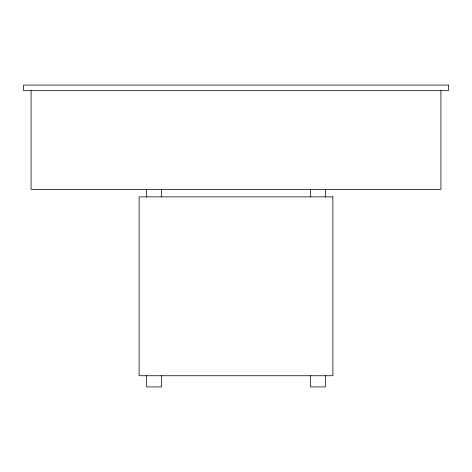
<?xml version="1.0" encoding="UTF-8"?>
<svg xmlns="http://www.w3.org/2000/svg" width="472" height="472" viewBox="0 0 472 472"><rect width="100%" height="100%" fill="white"/><g stroke="black" fill="none" stroke-linecap="round" stroke-linejoin="round"><path stroke-width="0.71" d="M440.925 90.671L440.925 189.419L31.075 189.419L31.075 90.671M325.432 189.419L325.432 196.871M325.432 375.736L325.432 386.916L310.529 386.916L310.529 375.736M310.529 189.419L310.529 196.871M161.471 189.419L161.471 196.871M161.471 375.736L161.471 386.916L146.568 386.916L146.568 375.736M146.568 189.419L146.568 196.871M448.4 85.084L23.6 85.084L23.6 90.671L448.4 90.671L448.4 85.084M332.884 196.871L139.116 196.871L139.116 375.736L332.884 375.736L332.884 196.871"/></g></svg>
